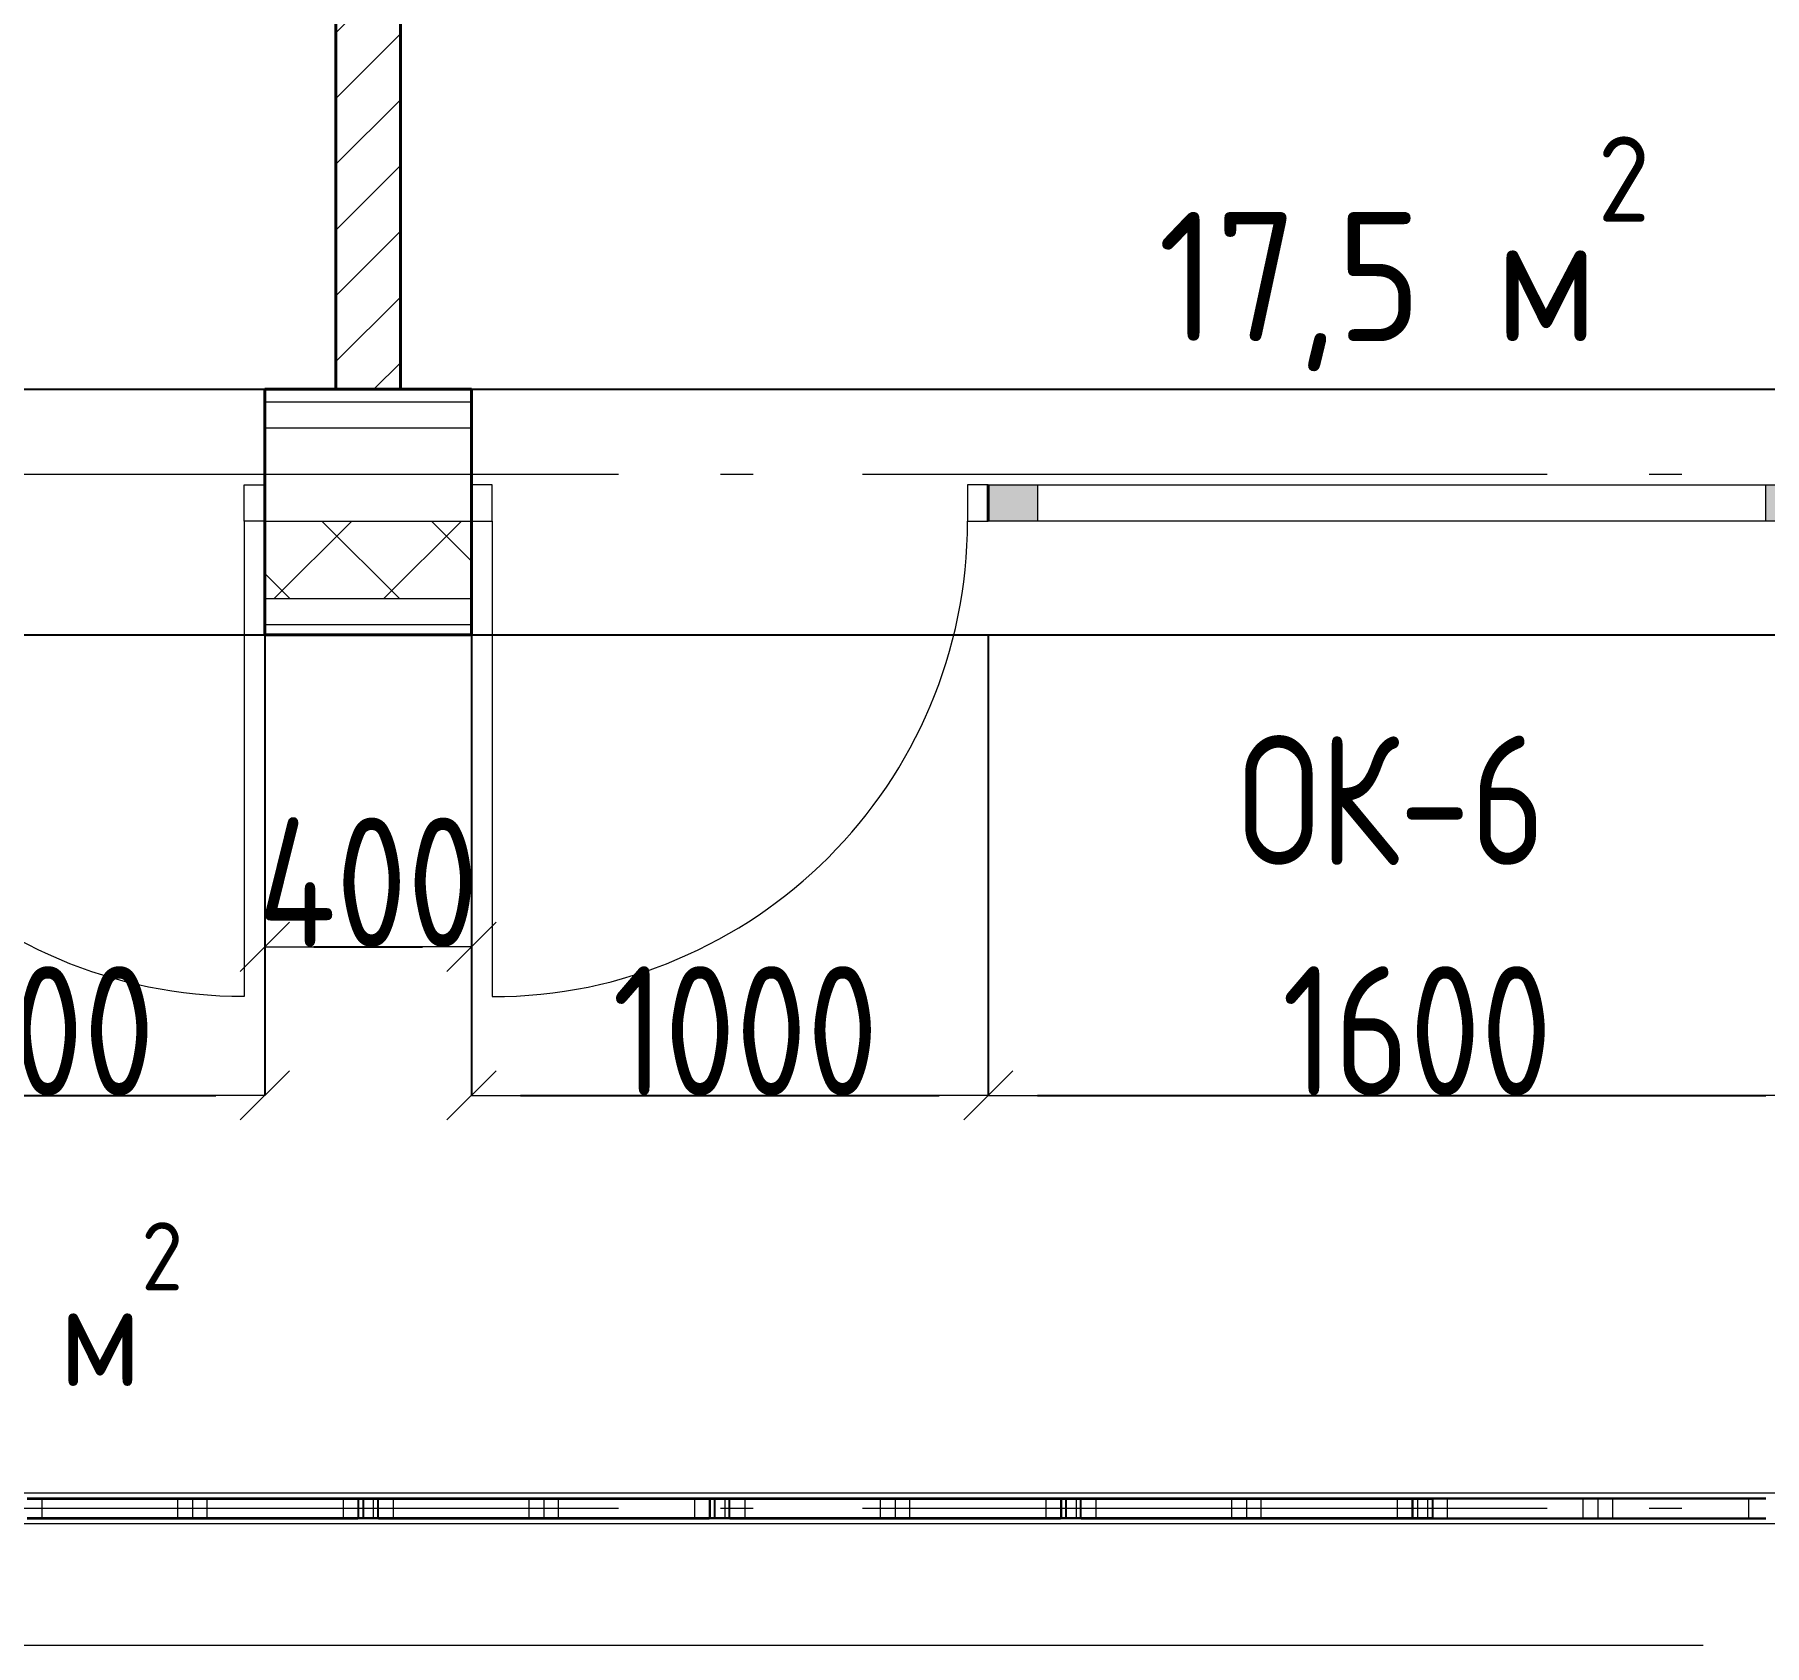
# Model space of a CAD drawing. Header units: millimetres. Extents: x -60256 to 201272, y 21388 to 77592.
# Drawn here: x 3233 to 6581, y 63191 to 66307 of the extents above; entities that cross this region are included whole.
import ezdxf
from ezdxf.enums import TextEntityAlignment as Align

# ---------------------------------------------------------------- set-up
doc = ezdxf.new("R2010")
doc.units = ezdxf.units.MM
doc.header["$MEASUREMENT"] = 0
doc.linetypes.add('Double Dashed', pattern=[1797.222233, 1325, -211.666656, 63.333344, -197.222233])
for name, color, linetype in [('Двери ArchiCAD', 7, 'Continuous'), ('марки окон дверей', 7, 'Continuous'), ('Окна ArchiCAD', 7, 'Continuous'), ('оси', 7, 'Continuous'), ('перегородки', 7, 'Continuous'), ('размеры внутр', 7, 'Continuous'), ('стены наруж', 7, 'Continuous'), ('чертеж', 7, 'Continuous')]:
    doc.layers.add(name, color=color, linetype=linetype)
for name, color, linetype, lineweight in [('Двери ArchiCAD_Ном._пера__97', 7, 'Continuous', 20), ('Двери ArchiCAD_Ном._пера__99', 7, 'Continuous', 40), ('марки окон дверей_Ном._пера__96', 7, 'Continuous', 13), ('Окна ArchiCAD_Ном._пера__96', 7, 'Continuous', 13), ('Окна ArchiCAD_Ном._пера__97', 7, 'Continuous', 20), ('Окна ArchiCAD_Ном._пера__99', 7, 'Continuous', 40), ('оси_Ном._пера__96', 7, 'Continuous', 13), ('перегородки_Ном._пера__96', 7, 'Continuous', 13), ('перегородки_Ном._пера__99', 7, 'Continuous', 40), ('площади_Ном._пера__96', 7, 'Continuous', 13), ('стены внутр_Ном._пера__96', 7, 'Continuous', 13), ('стены наруж_Ном._пера__96', 7, 'Continuous', 13), ('стены наруж_Ном._пера__99', 7, 'Continuous', 40), ('чертеж_Ном._пера__96', 7, 'Continuous', 13)]:
    doc.layers.add(name, color=color, linetype=linetype, lineweight=lineweight)
doc.styles.add('СГЕНЕРИР_СТИЛЬ_1', font='isocp.shx')
doc.styles.add('СГЕНЕРИР_СТИЛЬ_3', font='gost_2_304-81_type.ttf')
doc.styles.add('СГЕНЕРИР_СТИЛЬ_5', font='CS_Gost2304.shx')
doc.dimstyles.new('СГЕНЕРИР_СТИЛЬ__10', dxfattribs={"dimtxt": 250, "dimasz": 95, "dimexe": 0.18, "dimexo": 0, "dimgap": 0.09, "dimtad": 1, "dimtih": 1, "dimtoh": 1, "dimdec": 0, "dimzin": 0, "dimdsep": 46, "dimtxsty": 'СГЕНЕРИР_СТИЛЬ_3', "dimblk": 'ARROWHEAD_6', "dimblk1": 'ARROWHEAD_6', "dimblk2": 'ARROWHEAD_6', "dimcen": 0.09, "dimclrd": 7, "dimclre": 7, "dimclrt": 98, "dimadec": 0, "dimazin": 0, "dimtfac": 1, "dimtdec": 4, "dimtmove": 0, "dimatfit": 3, "dimfxl": 1, "dimtolj": 1, "dimtzin": 0, "dimarcsym": 0})
doc.dimstyles.new('СГЕНЕРИР_СТИЛЬ__5', dxfattribs={"dimtxt": 220.000005, "dimasz": 95, "dimexe": 0.18, "dimexo": 0, "dimgap": 0.09, "dimtad": 1, "dimdec": 0, "dimzin": 0, "dimdsep": 46, "dimtxsty": 'СГЕНЕРИР_СТИЛЬ_3', "dimblk": 'ARROWHEAD_6', "dimblk1": 'ARROWHEAD_6', "dimblk2": 'ARROWHEAD_6', "dimcen": 0.09, "dimclrd": 7, "dimclre": 7, "dimclrt": 98, "dimadec": 0, "dimazin": 0, "dimtfac": 1, "dimtdec": 4, "dimtmove": 0, "dimatfit": 3, "dimfxl": 1, "dimtolj": 1, "dimtzin": 0, "dimarcsym": 0})

# ---------------------------------------------------------------- blocks, each defined once
blk = doc.blocks.new('Окно 16_6')
at = {"layer": 'Окна ArchiCAD_Ном._пера__96', "linetype": 'Continuous'}
for points in [[(-800, -70), (-705, -70), (-705, 0), (-800, 0)], [(800, 0), (705, 0), (705, -70), (800, -70)]]:
    blk.add_hatch(color=256, dxfattribs=at).paths.add_polyline_path(points)
for p, q in [((705, 0), (-705, 0)), ((-705, -70), (705, -70))]:
    blk.add_line(p, q, dxfattribs=at)
at = {"layer": 'Окна ArchiCAD_Ном._пера__97', "linetype": 'Continuous'}
for p, q in [((-800, 220), (800, 220)), ((-705, 0), (-800, 0)), ((-705, -70), (-705, 0)), ((800, 0), (705, 0)), ((705, 0), (705, -70)), ((-800, -70), (-705, -70)), ((705, -70), (800, -70))]:
    blk.add_line(p, q, dxfattribs=at)
at = {"layer": 'Окна ArchiCAD_Ном._пера__99', "linetype": 'Continuous'}
for p, q in [((-800, 0), (-800, -70)), ((800, 0), (800, -70))]:
    blk.add_line(p, q, dxfattribs=at)
blk = doc.blocks.new('Дверь 16_4')
at = {"layer": 'Двери ArchiCAD_Ном._пера__97', "linetype": 'Continuous'}
for p, q in [((460, 0), (460, 920)), ((-500, 220), (500, 220)), ((-460, 0), (-500, 0)), ((-500, 0), (-500, -70)), ((-460, -70), (-460, 0)), ((500, 0), (460, 0)), ((460, 0), (460, -70)), ((500, -70), (500, 0)), ((-500, -70), (-460, -70)), ((460, -70), (500, -70))]:
    blk.add_line(p, q, dxfattribs=at)
blk.add_arc((460, 0), 920, 90, 180, dxfattribs=at)
at = {"layer": 'Двери ArchiCAD_Ном._пера__99', "linetype": 'Continuous'}
for p, q in [((-500, 0), (-500, -70)), ((500, 0), (500, -70))]:
    blk.add_line(p, q, dxfattribs=at)
blk = doc.blocks.new('Дверь 16_5')
at = {"layer": 'Двери ArchiCAD_Ном._пера__97', "linetype": 'Continuous'}
for p, q in [((460, 0), (460, 920)), ((-500, 220), (500, 220)), ((-460, 0), (-500, 0)), ((-500, 0), (-500, -70)), ((-460, -70), (-460, 0)), ((500, 0), (460, 0)), ((460, 0), (460, -70)), ((500, -70), (500, 0)), ((-500, -70), (-460, -70)), ((460, -70), (500, -70))]:
    blk.add_line(p, q, dxfattribs=at)
blk.add_arc((460, 0), 920, 90, 180, dxfattribs=at)
at = {"layer": 'Двери ArchiCAD_Ном._пера__99', "linetype": 'Continuous'}
for p, q in [((-500, 0), (-500, -70)), ((500, 0), (500, -70))]:
    blk.add_line(p, q, dxfattribs=at)
blk = doc.blocks.new('Стена_32_1', base_point=(12879, 65455.7))
at = {"layer": 'стены наруж_Ном._пера__96', "linetype": 'Continuous'}
h = blk.add_hatch(dxfattribs=at)
h.set_pattern_fill('УТЕПЛИТ_МЕЛКИЙ_0001', color=256, style=0, pattern_type=2)
h.set_pattern_definition([(45, (0, 0), (-106.06602, 106.06602), []), (135, (0, 0), (106.06602, 106.06602), [])])
h.paths.add_polyline_path([(3679, 65215.7), (4079, 65215.7), (4079, 65365.7), (3679, 65365.7)])
for p, q in [((4079, 65595.7), (3679, 65595.7)), ((4079, 65545.7), (3679, 65545.7)), ((3679, 65365.7), (4079, 65365.7)), ((3679, 65215.7), (4079, 65215.7)), ((3679, 65165.7), (4079, 65165.7))]:
    blk.add_line(p, q, dxfattribs=at)
at = {"layer": 'стены наруж_Ном._пера__99', "linetype": 'Continuous'}
for p, q in [((3679, 65595.7), (3679, 65620.7)), ((4079, 65595.7), (4079, 65620.7)), ((3679, 65545.7), (3679, 65595.7)), ((4079, 65545.7), (4079, 65595.7)), ((3679, 65435.7), (3679, 65545.7)), ((4079, 65435.7), (4079, 65545.7)), ((3679, 65365.7), (3679, 65435.7)), ((4079, 65365.7), (4079, 65435.7)), ((3679, 65215.7), (3679, 65365.7)), ((4079, 65215.7), (4079, 65365.7)), ((3679, 65165.7), (3679, 65215.7)), ((4079, 65165.7), (4079, 65215.7)), ((3679, 65145.7), (3679, 65165.7)), ((4079, 65145.7), (4079, 65165.7))]:
    blk.add_line(p, q, dxfattribs=at)
at = {"layer": 'стены наруж_Ном._пера__99', "linetype": 'Continuous', "flags": 128}
for points in [[(4079, 65620.7), (3679, 65620.7)], [(3679, 65145.7), (4079, 65145.7)]]:
    blk.add_lwpolyline(points, dxfattribs=at)
at = {"layer": 'Двери ArchiCAD', "color": 44, "linetype": 'Continuous', "lineweight": 35, "xscale": -1, "zscale": 1000, "rotation": 180}
blk.add_blockref('Дверь 16_4', (3179, 65365.7), dxfattribs=at)
at = {"layer": 'Двери ArchiCAD', "color": 44, "linetype": 'Continuous', "lineweight": 35, "zscale": 1000, "rotation": 180}
blk.add_blockref('Дверь 16_5', (4579, 65365.7), dxfattribs=at)
at = {"layer": 'Окна ArchiCAD', "color": 44, "linetype": 'Continuous', "lineweight": 35, "xscale": -1, "zscale": 1000, "rotation": 180}
blk.add_blockref('Окно 16_6', (5879, 65365.7), dxfattribs=at)
blk = doc.blocks.new('Стена_54_1', base_point=(3879, 71855.7))
at = {"layer": 'перегородки_Ном._пера__96', "linetype": 'Continuous'}
h = blk.add_hatch(dxfattribs=at)
h.set_pattern_fill('FACE_BRICK_0001', color=256, style=0, pattern_type=2)
h.set_pattern_definition([(45, (0, 0), (-63.63961, 63.63961), [])])
h.paths.add_polyline_path([(3816.5, 71690.7), (3816.5, 65620.7), (3941.5, 65620.7), (3941.5, 71690.7)])
at = {"layer": 'перегородки_Ном._пера__99', "linetype": 'Continuous', "flags": 128}
for points in [[(3816.5, 71690.7), (3816.5, 65620.7)], [(3941.5, 71690.7), (3816.5, 71690.7)], [(3941.5, 65620.7), (3941.5, 71690.7)], [(3816.5, 65620.7), (3941.5, 65620.7)]]:
    blk.add_lwpolyline(points, dxfattribs=at)
blk = doc.blocks.new('Стандартный маркер сетки_15')
at = {"layer": 'оси_Ном._пера__96', "linetype": 'Double Dashed'}
blk.add_line((900, 0), (76534.9, 0), dxfattribs=at)
at = {"layer": 'оси_Ном._пера__96', "style": 'СГЕНЕРИР_СТИЛЬ_3'}
for tag, p in [('AC_MarkerText_1_1', (-260.8, 269.7)), ('AC_MarkerText_1_2', (77974.1, 269.7))]:
    blk.add_attdef(tag, text='', height=350, rotation=180, dxfattribs=at).set_placement(p, align=Align.BOTTOM_LEFT)
blk = doc.blocks.new('Стандартный маркер сетки_16')
at = {"layer": 'оси_Ном._пера__96', "linetype": 'Double Dashed'}
blk.add_line((900, 0), (41068.3, 0), dxfattribs=at)
at = {"layer": 'оси_Ном._пера__96', "style": 'СГЕНЕРИР_СТИЛЬ_3'}
blk.add_attdef('AC_MarkerText_1', text='', height=350, rotation=180, dxfattribs=at).set_placement((-260.8, 269.7), align=Align.BOTTOM_LEFT)
blk = doc.blocks.new('Связ03')
at = {"layer": 'чертеж_Ном._пера__96', "linetype": 'Continuous'}
for p, q in [((20, 60), (5430, 60)), ((2705, 50), (2070, 50)), ((2070, 48), (2098.3, 48)), ((2098.3, 48), (2734.9, 48)), ((2098.3, 48), (2098.3, 12)), ((2359.2, 12), (2359.2, 48)), ((2387.5, 48), (2387.5, 12)), ((2415.8, 12), (2415.8, 48)), ((2676.7, 48), (2676.7, 12)), ((2705, 50), (2705, 10)), ((2745, 50), (2705, 50)), ((2706.7, 48), (2706.7, 12)), ((2715.1, 12), (2715.1, 48)), ((2715.9, 48), (2715.9, 12)), ((2734.9, 48), (2734.9, 12)), ((2734.9, 48), (2744.1, 48)), ((2743.3, 12), (2743.3, 48)), ((2744.1, 48), (2744.1, 12)), ((2744.1, 48), (2745, 48)), ((2745, 50), (2745, 48)), ((3380, 50), (2745, 50)), ((2745, 48), (2773.3, 48)), ((2745, 12), (2745, 48)), ((2773.3, 48), (3409.9, 48)), ((2773.3, 48), (2773.3, 12)), ((3034.2, 12), (3034.2, 48)), ((3062.5, 48), (3062.5, 12)), ((3090.8, 12), (3090.8, 48)), ((3351.7, 48), (3351.7, 12)), ((3380, 50), (3380, 10)), ((3420, 50), (3380, 50)), ((3381.7, 48), (3381.7, 12)), ((3390.1, 12), (3390.1, 48)), ((3390.9, 48), (3390.9, 12)), ((3409.9, 48), (3409.9, 12)), ((3409.9, 48), (3419.1, 48)), ((3418.3, 12), (3418.3, 48)), ((3419.1, 48), (3419.1, 12)), ((3419.1, 48), (3420, 48)), ((3420, 50), (3420, 48)), ((4055, 50), (3420, 50)), ((3420, 48), (3448.3, 48)), ((3420, 12), (3420, 48)), ((3448.3, 48), (4084.9, 48)), ((3448.3, 48), (3448.3, 12)), ((3709.2, 12), (3709.2, 48)), ((3737.5, 48), (3737.5, 12)), ((3765.8, 12), (3765.8, 48)), ((4026.7, 48), (4026.7, 12)), ((4055, 50), (4055, 10)), ((4095, 50), (4055, 50)), ((4056.7, 48), (4056.7, 12)), ((4065.1, 12), (4065.1, 48)), ((4065.9, 48), (4065.9, 12)), ((4084.9, 48), (4084.9, 12)), ((4084.9, 48), (4094.1, 48)), ((4093.3, 12), (4093.3, 48)), ((4094.1, 48), (4094.1, 12)), ((4094.1, 48), (4095, 48)), ((4095, 50), (4095, 48)), ((4730, 50), (4095, 50)), ((4095, 48), (4123.3, 48)), ((4095, 12), (4095, 48)), ((4123.3, 48), (4759.9, 48)), ((4123.3, 12), (4123.3, 48)), ((4384.2, 12), (4384.2, 48)), ((4412.5, 48), (4412.5, 12)), ((4440.8, 12), (4440.8, 48)), ((4701.7, 48), (4701.7, 12)), ((4730, 50), (4730, 10)), ((4770, 50), (4730, 50)), ((4731.7, 48), (4731.7, 12)), ((4740.9, 48), (4740.9, 12)), ((4759.9, 48), (4759.9, 12)), ((4759.9, 48), (4769.1, 48)), ((4769.1, 48), (4769.1, 12)), ((4770, 48), (4770, 50)), ((5410, 50), (4770, 50)), ((4798.3, 48), (4770, 48)), ((4770, 48), (4770, 12)), ((5410, 48), (4798.3, 48)), ((4798.3, 12), (4798.3, 48)), ((5059.2, 12), (5059.2, 48)), ((5087.5, 48), (5087.5, 12)), ((5115.8, 12), (5115.8, 48)), ((5376.7, 48), (5376.7, 12)), ((5430, 0), (20, 0)), ((2098.3, 12), (2070, 12)), ((2070, 10), (2705, 10)), ((2734.9, 12), (2098.3, 12)), ((2745, 10), (2705, 10)), ((2744.1, 12), (2734.9, 12)), ((2745, 12), (2744.1, 12)), ((2745, 12), (2745, 10)), ((2773.3, 12), (2745, 12)), ((2745, 10), (3380, 10)), ((3409.9, 12), (2773.3, 12)), ((3420, 10), (3380, 10)), ((3419.1, 12), (3409.9, 12)), ((3420, 12), (3419.1, 12)), ((3420, 12), (3420, 10)), ((3448.3, 12), (3420, 12)), ((3420, 10), (4055, 10)), ((4084.9, 12), (3448.3, 12)), ((4095, 10), (4055, 10)), ((4094.1, 12), (4084.9, 12)), ((4095, 12), (4094.1, 12)), ((4095, 12), (4095, 10)), ((4123.3, 12), (4095, 12)), ((4095, 10), (4730, 10)), ((4759.9, 12), (4123.3, 12)), ((4730, 10), (4770, 10)), ((4769.1, 12), (4759.9, 12)), ((4770, 10), (4770, 12)), ((4770, 12), (4798.3, 12)), ((4770, 10), (5410, 10)), ((4798.3, 12), (5410, 12))]:
    blk.add_line(p, q, dxfattribs=at)
blk = doc.blocks.new('Номер помещения 16_6')
at = {"layer": 'марки окон дверей_Ном._пера__96', "insert": (-316.4, 19.4), "char_height": 250, "attachment_point": 4, "style": 'СГЕНЕРИР_СТИЛЬ_5'}
blk.add_mtext('{ОК-6}', dxfattribs=at)
blk = doc.blocks.new('ARROWHEAD_6')
at = {"color": 0, "linetype": 'Continuous', "lineweight": 0}
for p, q in [((-0.5, -0.5), (0.5, 0.5)), ((0, 0), (-1, 0))]:
    blk.add_line(p, q, dxfattribs=at)
blk = doc.blocks.new('*D826')
at = {"layer": 'Defpoints', "color": 0, "linetype": 'Continuous', "transparency": 16777216}
for p in [(879, 65620.7), (12529.2, 65620.7), (879, 65145.7)]:
    blk.add_point(p, dxfattribs=at)
at = {"layer": 'размеры внутр', "color": 7, "linetype": 'Continuous', "lineweight": -2, "transparency": 16777216}
for p, q in [((879, 65620.7), (12529.4, 65620.7)), ((12529.2, 65525.7), (12529.2, 65240.7)), ((879, 65145.7), (12529.4, 65145.7)), ((12529.2, 65145.7), (12529.2, 64863.9))]:
    blk.add_line(p, q, dxfattribs=at)
at = {"layer": 'размеры внутр', "color": 7, "linetype": 'Continuous', "lineweight": -2, "transparency": 16777216, "xscale": 95, "yscale": 95, "zscale": 95}
for p, rotation in [((12529.2, 65620.7), 90), ((12529.2, 65145.7), 270)]:
    blk.add_blockref('ARROWHEAD_6', p, dxfattribs=dict(at, rotation=rotation))
at = {"layer": 'размеры внутр', "color": 98, "linetype": 'Continuous', "transparency": 16777216, "insert": (12340.5, 64863.9), "char_height": 220, "attachment_point": 5, "rotation": 90, "style": 'СГЕНЕРИР_СТИЛЬ_3'}
blk.add_mtext('\\A1;475', dxfattribs=at)
blk = doc.blocks.new('*D827')
at = {"layer": 'Defpoints', "color": 0, "linetype": 'Continuous', "transparency": 16777216}
for p in [(9879, 69755.7), (12340.5, 69755.7), (879, 65620.7)]:
    blk.add_point(p, dxfattribs=at)
at = {"layer": 'размеры внутр', "color": 7, "linetype": 'Continuous', "lineweight": -2, "transparency": 16777216}
for p, q in [((9879, 69755.7), (12340.7, 69755.7)), ((12340.5, 69660.7), (12340.5, 67723.7)), ((12340.5, 65715.7), (12340.5, 67267.8)), ((879, 65620.7), (12340.7, 65620.7))]:
    blk.add_line(p, q, dxfattribs=at)
at = {"layer": 'размеры внутр', "color": 7, "linetype": 'Continuous', "lineweight": -2, "transparency": 16777216, "xscale": 95, "yscale": 95, "zscale": 95}
for p, rotation in [((12340.5, 69755.7), 90), ((12340.5, 65620.7), 270)]:
    blk.add_blockref('ARROWHEAD_6', p, dxfattribs=dict(at, rotation=rotation))
at = {"layer": 'размеры внутр', "color": 98, "linetype": 'Continuous', "transparency": 16777216, "insert": (12340.5, 67495.8), "char_height": 220, "attachment_point": 5, "rotation": 90, "style": 'СГЕНЕРИР_СТИЛЬ_3'}
blk.add_mtext('\\A1;4135', dxfattribs=at)
blk = doc.blocks.new('*D882')
at = {"layer": 'Defpoints', "color": 0, "linetype": 'Continuous', "transparency": 16777216}
for p in [(2679, 65145.7), (3679, 65145.7), (3679, 64254.6)]:
    blk.add_point(p, dxfattribs=at)
at = {"layer": 'размеры внутр', "color": 7, "linetype": 'Continuous', "lineweight": -2, "transparency": 16777216}
for p, q in [((2679, 65145.7), (2679, 64254.4)), ((3679, 65145.7), (3679, 64254.4)), ((2774, 64254.6), (3584, 64254.6))]:
    blk.add_line(p, q, dxfattribs=at)
at = {"layer": 'размеры внутр', "color": 7, "linetype": 'Continuous', "lineweight": -2, "transparency": 16777216, "xscale": 95, "yscale": 95, "zscale": 95, "rotation": 180}
blk.add_blockref('ARROWHEAD_6', (2679, 64254.6), dxfattribs=at)
at = {"layer": 'размеры внутр', "color": 7, "linetype": 'Continuous', "lineweight": -2, "transparency": 16777216, "xscale": 95, "yscale": 95, "zscale": 95}
blk.add_blockref('ARROWHEAD_6', (3679, 64254.6), dxfattribs=at)
at = {"layer": 'размеры внутр', "color": 98, "linetype": 'Continuous', "transparency": 16777216, "insert": (3208.8, 64379.6), "char_height": 250, "attachment_point": 5, "style": 'СГЕНЕРИР_СТИЛЬ_3'}
blk.add_mtext('\\A1;1000', dxfattribs=at)
blk = doc.blocks.new('*D883')
at = {"layer": 'Defpoints', "color": 0, "linetype": 'Continuous', "transparency": 16777216}
for p in [(3679, 65145.7), (4079, 65145.7), (4079, 64542.1)]:
    blk.add_point(p, dxfattribs=at)
at = {"layer": 'размеры внутр', "color": 7, "linetype": 'Continuous', "lineweight": -2, "transparency": 16777216}
for p, q in [((3679, 65145.7), (3679, 64541.9)), ((4079, 65145.7), (4079, 64541.9)), ((3774, 64542.1), (3984, 64542.1))]:
    blk.add_line(p, q, dxfattribs=at)
at = {"layer": 'размеры внутр', "color": 7, "linetype": 'Continuous', "lineweight": -2, "transparency": 16777216, "xscale": 95, "yscale": 95, "zscale": 95, "rotation": 180}
blk.add_blockref('ARROWHEAD_6', (3679, 64542.1), dxfattribs=at)
at = {"layer": 'размеры внутр', "color": 7, "linetype": 'Continuous', "lineweight": -2, "transparency": 16777216, "xscale": 95, "yscale": 95, "zscale": 95}
blk.add_blockref('ARROWHEAD_6', (4079, 64542.1), dxfattribs=at)
at = {"layer": 'размеры внутр', "color": 98, "linetype": 'Continuous', "transparency": 16777216, "insert": (3879, 64667.1), "char_height": 250, "attachment_point": 5, "style": 'СГЕНЕРИР_СТИЛЬ_3'}
blk.add_mtext('\\A1;400', dxfattribs=at)
blk = doc.blocks.new('*D884')
at = {"layer": 'Defpoints', "color": 0, "linetype": 'Continuous', "transparency": 16777216}
for p in [(4079, 65145.7), (5079, 65145.7), (5079, 64254.6)]:
    blk.add_point(p, dxfattribs=at)
at = {"layer": 'размеры внутр', "color": 7, "linetype": 'Continuous', "lineweight": -2, "transparency": 16777216}
for p, q in [((4079, 65145.7), (4079, 64254.4)), ((5079, 65145.7), (5079, 64254.4)), ((4174, 64254.6), (4984, 64254.6))]:
    blk.add_line(p, q, dxfattribs=at)
at = {"layer": 'размеры внутр', "color": 7, "linetype": 'Continuous', "lineweight": -2, "transparency": 16777216, "xscale": 95, "yscale": 95, "zscale": 95, "rotation": 180}
blk.add_blockref('ARROWHEAD_6', (4079, 64254.6), dxfattribs=at)
at = {"layer": 'размеры внутр', "color": 7, "linetype": 'Continuous', "lineweight": -2, "transparency": 16777216, "xscale": 95, "yscale": 95, "zscale": 95}
blk.add_blockref('ARROWHEAD_6', (5079, 64254.6), dxfattribs=at)
at = {"layer": 'размеры внутр', "color": 98, "linetype": 'Continuous', "transparency": 16777216, "insert": (4608.8, 64379.6), "char_height": 250, "attachment_point": 5, "style": 'СГЕНЕРИР_СТИЛЬ_3'}
blk.add_mtext('\\A1;1000', dxfattribs=at)
blk = doc.blocks.new('*D885')
at = {"layer": 'Defpoints', "color": 0, "linetype": 'Continuous', "transparency": 16777216}
for p in [(5079, 65145.7), (6679, 65145.7), (6679, 64254.6)]:
    blk.add_point(p, dxfattribs=at)
at = {"layer": 'размеры внутр', "color": 7, "linetype": 'Continuous', "lineweight": -2, "transparency": 16777216}
for p, q in [((5079, 65145.7), (5079, 64254.4)), ((6679, 65145.7), (6679, 64254.4)), ((5174, 64254.6), (6584, 64254.6))]:
    blk.add_line(p, q, dxfattribs=at)
at = {"layer": 'размеры внутр', "color": 7, "linetype": 'Continuous', "lineweight": -2, "transparency": 16777216, "xscale": 95, "yscale": 95, "zscale": 95, "rotation": 180}
blk.add_blockref('ARROWHEAD_6', (5079, 64254.6), dxfattribs=at)
at = {"layer": 'размеры внутр', "color": 7, "linetype": 'Continuous', "lineweight": -2, "transparency": 16777216, "xscale": 95, "yscale": 95, "zscale": 95}
blk.add_blockref('ARROWHEAD_6', (6679, 64254.6), dxfattribs=at)
at = {"layer": 'размеры внутр', "color": 98, "linetype": 'Continuous', "transparency": 16777216, "insert": (5908.8, 64379.6), "char_height": 250, "attachment_point": 5, "style": 'СГЕНЕРИР_СТИЛЬ_3'}
blk.add_mtext('\\A1;1600', dxfattribs=at)

msp = doc.modelspace()

# ---------------------------------------------------------------- linework, layer by layer
at = {"layer": 'стены внутр_Ном._пера__96', "linetype": 'Continuous'}
msp.add_line((6462.66944, 63190.56436), (1052.66944, 63190.56436), dxfattribs=at)

# ---------------------------------------------------------------- block references
at = {"layer": 'марки окон дверей', "color": 102, "linetype": 'Continuous', "lineweight": 15, "zscale": 1000}
msp.add_blockref('Номер помещения 16_6', (5878.99723, 64806.04633), dxfattribs=at)
at = {"layer": 'оси', "color": 251, "linetype": 'Continuous', "lineweight": 13, "zscale": 1000, "rotation": 180}
for name, p in [('Стандартный маркер сетки_16', (26830.04628, 65455.66051)), ('Стандартный маркер сетки_15', (26830.04628, 63455.66051))]:
    msp.add_blockref(name, p, dxfattribs=at)
at = {"layer": 'перегородки'}
msp.add_blockref('Стена_54_1', (3878.99723, 71855.66051), dxfattribs=at)
at = {"layer": 'стены наруж'}
msp.add_blockref('Стена_32_1', (12878.99723, 65455.66051), dxfattribs=at)
at = {"layer": 'чертеж', "linetype": 'Continuous', "xscale": 1.007339449541285, "zscale": 1000}
msp.add_blockref('Связ03', (1133.99723, 63425.66051), dxfattribs=at)

# ---------------------------------------------------------------- texts
at = {"layer": 'площади_Ном._пера__96', "attachment_point": 7, "style": 'СГЕНЕРИР_СТИЛЬ_1'}
for s, insert, char_height in [('{17,5 м{\\H0.66x;\\S2^  ;}}', (5407.4518, 65655.66051), 250), ('{42,9 м{\\H0.66x;\\S2^  ;}}', (2715.69478, 63645.87498), 200)]:
    msp.add_mtext(s, dxfattribs=dict(at, insert=insert, char_height=char_height))

# ---------------------------------------------------------------- dimensions: what is measured, and where the dimension line sits
at = {"layer": 'размеры внутр', "linetype": 'Continuous'}
for base, p1, p2, picture, middle in [((12340.54705, 69755.66051), (878.99723, 65620.66051), (9878.99723, 69755.66051), '*D827', (12340.54705, 67495.7639)), ((12529.20848, 65620.66051), (878.99723, 65145.66051), (878.99723, 65620.66051), '*D826', (12340.54705, 64863.94993))]:
    dim = msp.add_linear_dim(base=base, p1=p1, p2=p2, angle=90, dimstyle='СГЕНЕРИР_СТИЛЬ__5', dxfattribs=at)
    dim.commit()
    dim.dimension.update_dxf_attribs({"geometry": picture, "text_midpoint": middle, "dimtype": 160, "text_rotation": 90})
for base, p1, p2, picture, middle in [((3678.99723, 64254.55578), (2678.99723, 65145.66051), (3678.99723, 65145.66051), '*D882', (3208.84974, 64254.55578)), ((4078.99723, 64542.05578), (3678.99723, 65145.66051), (4078.99723, 65145.66051), '*D883', (3878.99723, 64542.05578)), ((5078.99723, 64254.55578), (4078.99723, 65145.66051), (5078.99723, 65145.66051), '*D884', (4608.84974, 64254.55578)), ((6678.99723, 64254.55578), (5078.99723, 65145.66051), (6678.99723, 65145.66051), '*D885', (5908.84974, 64254.55578))]:
    dim = msp.add_linear_dim(base=base, p1=p1, p2=p2, dimstyle='СГЕНЕРИР_СТИЛЬ__10', dxfattribs=at)
    dim.commit()
    dim.dimension.update_dxf_attribs({"geometry": picture, "text_midpoint": middle, "dimtype": 160})

doc.saveas('drawing.dxf')
